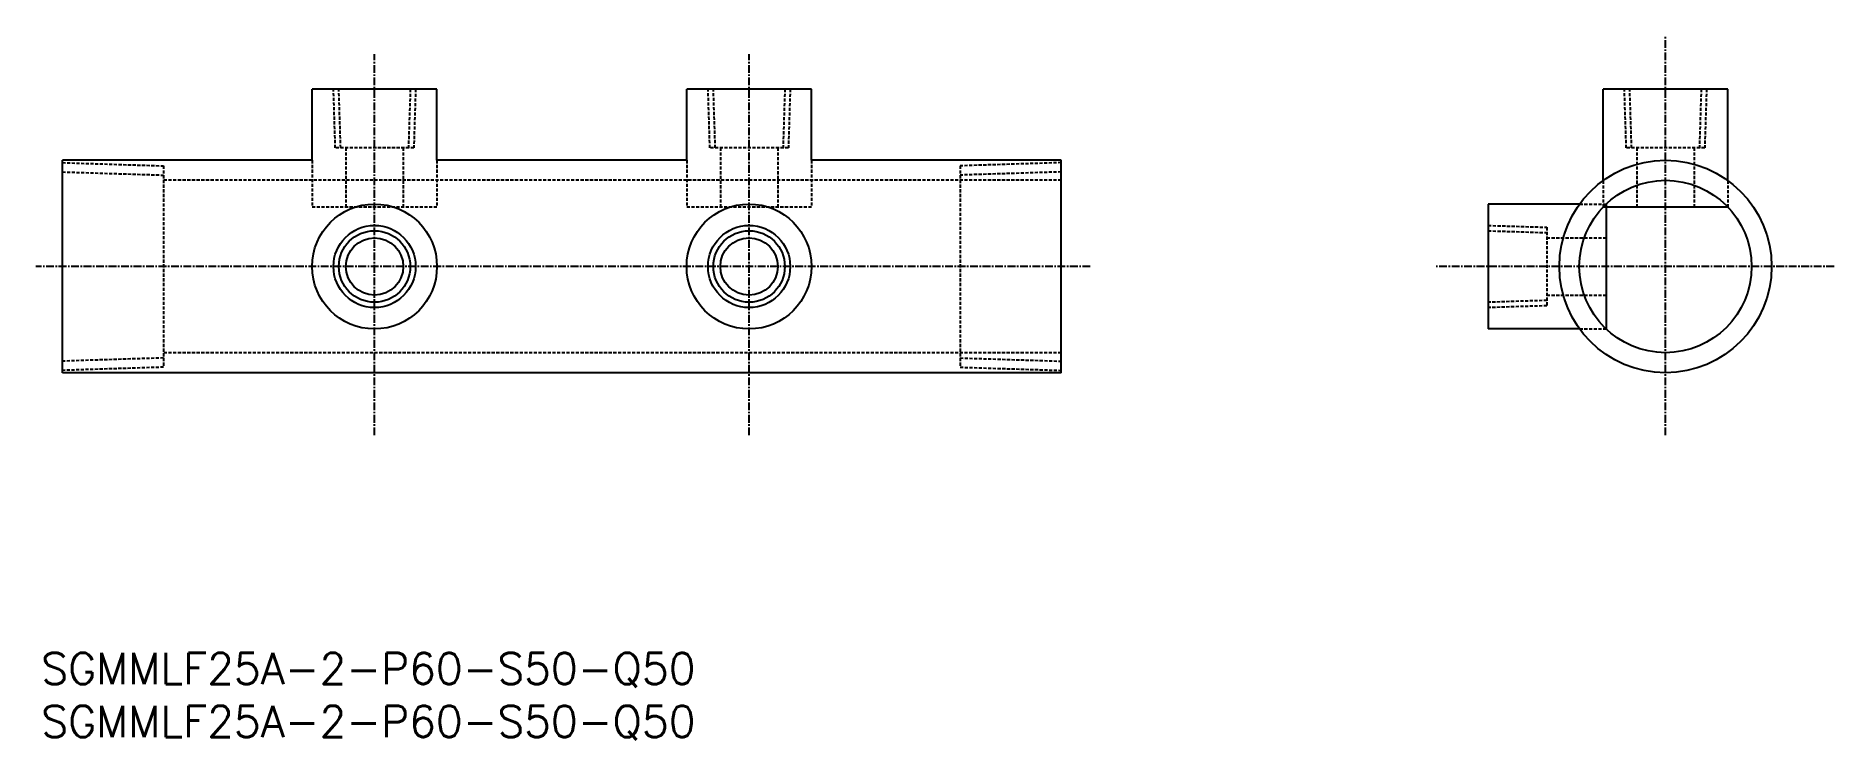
# Model space of a CAD drawing. Extents: x 354 to 642, y 621 to 733.
import ezdxf

# ---------------------------------------------------------------- set-up
doc = ezdxf.new("R2010")
doc.units = 0
doc.linetypes.add('CENTER', pattern=[2, 1.25, -0.25, 0.25, -0.25])
doc.linetypes.add('DASHED', pattern=[0.75, 0.5, -0.25])
doc.layers.get('0').update_dxf_attribs({"linetype": 'CONTINUOUS'})
doc.layers.add('CENTER', color=1, linetype='CENTER')
doc.styles.get("Standard").update_dxf_attribs({"font": 'txt.shx', "bigfont": '@extfont2.shx'})

msp = doc.modelspace()

# ---------------------------------------------------------------- linework, layer by layer
for p, q in [((397.75, 713.44), (397.75, 724.84)), ((417.75, 724.84), (397.75, 724.84)), ((417.75, 713.44), (417.75, 724.84)), ((457.75, 713.44), (457.75, 724.84)), ((477.75, 724.84), (457.75, 724.84)), ((477.75, 713.44), (477.75, 724.84)), ((604.54, 710.18), (604.54, 724.84)), ((624.54, 724.84), (604.54, 724.84)), ((624.54, 710.18), (624.54, 724.84)), ((397.75, 713.44), (357.75, 713.44)), ((357.75, 679.44), (357.75, 713.44)), ((457.75, 713.44), (417.75, 713.44)), ((517.75, 713.44), (477.75, 713.44)), ((517.75, 679.44), (517.75, 713.44)), ((600.79, 706.44), (586.14, 706.44)), ((586.14, 706.44), (586.14, 686.44)), ((624.54, 705.95), (604.54, 705.95)), ((605.03, 706.44), (605.03, 686.44)), ((600.79, 686.44), (586.14, 686.44)), ((517.75, 679.44), (357.75, 679.44))]:
    msp.add_line(p, q)
at = {"color": 3, "linetype": 'DASHED'}
for p, q in [((401.47, 715.44), (401.18, 724.84)), ((402.33, 715.44), (402.03, 724.84)), ((413.48, 724.84), (413.18, 715.44)), ((414.33, 724.84), (414.04, 715.44)), ((461.47, 715.44), (461.18, 724.84)), ((462.33, 715.44), (462.03, 724.84)), ((473.48, 724.84), (473.18, 715.44)), ((474.33, 724.84), (474.04, 715.44)), ((608.26, 715.44), (607.96, 724.84)), ((609.11, 715.44), (608.82, 724.84)), ((620.26, 724.84), (619.97, 715.44)), ((621.12, 724.84), (620.82, 715.44)), ((414.04, 715.44), (401.47, 715.44)), ((403.15, 715.44), (403.15, 705.95)), ((412.35, 715.44), (412.35, 705.95)), ((474.04, 715.44), (461.47, 715.44)), ((463.15, 715.44), (463.15, 705.95)), ((472.35, 715.44), (472.35, 705.95)), ((620.82, 715.44), (608.26, 715.44)), ((609.94, 715.44), (609.94, 705.95)), ((619.14, 715.44), (619.14, 705.95)), ((357.75, 713.06), (373.95, 712.55)), ((357.75, 711.58), (373.95, 711.07)), ((373.95, 712.55), (373.95, 680.32)), ((397.75, 713.44), (397.75, 705.95)), ((417.75, 713.44), (417.75, 705.95)), ((457.75, 713.44), (457.75, 705.95)), ((477.75, 713.44), (477.75, 705.95)), ((517.75, 713.06), (501.55, 712.55)), ((501.55, 712.55), (501.55, 680.32)), ((517.75, 711.58), (501.55, 711.07)), ((517.75, 710.24), (373.95, 710.24)), ((604.54, 710.18), (604.54, 705.95)), ((624.54, 710.18), (624.54, 705.95)), ((417.75, 705.95), (397.75, 705.95)), ((477.75, 705.95), (457.75, 705.95)), ((600.79, 706.44), (605.03, 706.44)), ((586.14, 703.01), (595.54, 702.72)), ((586.14, 702.16), (595.54, 701.86)), ((595.54, 702.72), (595.54, 690.15)), ((595.54, 701.04), (605.03, 701.04)), ((595.54, 691.84), (605.03, 691.84)), ((595.54, 691.01), (586.14, 690.71)), ((595.54, 690.15), (586.14, 689.86)), ((600.79, 686.44), (605.03, 686.44)), ((517.75, 682.64), (373.95, 682.64)), ((373.95, 681.8), (357.75, 681.29)), ((373.95, 680.32), (357.75, 679.81)), ((501.55, 681.8), (517.75, 681.29)), ((501.55, 680.32), (517.75, 679.81))]:
    msp.add_line(p, q, dxfattribs=at)
for radius in [17, 13.8]:
    msp.add_circle((614.54, 696.44), radius)
at = {"color": 7, "linetype": 'CONTINUOUS'}
for centre, radius in [((407.75, 696.44), 10), ((467.75, 696.44), 10), ((407.75, 696.44), 5.72), ((407.75, 696.44), 4.6), ((467.75, 696.44), 5.72), ((467.75, 696.44), 4.6)]:
    msp.add_circle(centre, radius, dxfattribs=at)
at = {"color": 3, "linetype": 'CONTINUOUS'}
for centre in [(407.75, 696.44), (467.75, 696.44)]:
    msp.add_circle(centre, 6.58, dxfattribs=at)
at = {"layer": 'CENTER', "linetype": 'CENTER'}
for p, q in [((614.54, 669.44), (614.54, 733.34)), ((407.75, 669.44), (407.75, 730.4)), ((467.75, 669.44), (467.75, 730.43)), ((522.4, 696.44), (353.52, 696.44)), ((641.54, 696.44), (577.64, 696.44))]:
    msp.add_line(p, q, dxfattribs=at)

# ---------------------------------------------------------------- texts
at = {"color": 7, "linetype": 'CONTINUOUS'}
for p in [(354.37, 629.6), (354.37, 621.13)]:
    msp.add_text('SGMMLF25A-2-P60-S50-Q50', height=5, dxfattribs=at).set_placement(p)

doc.saveas('drawing.dxf')
